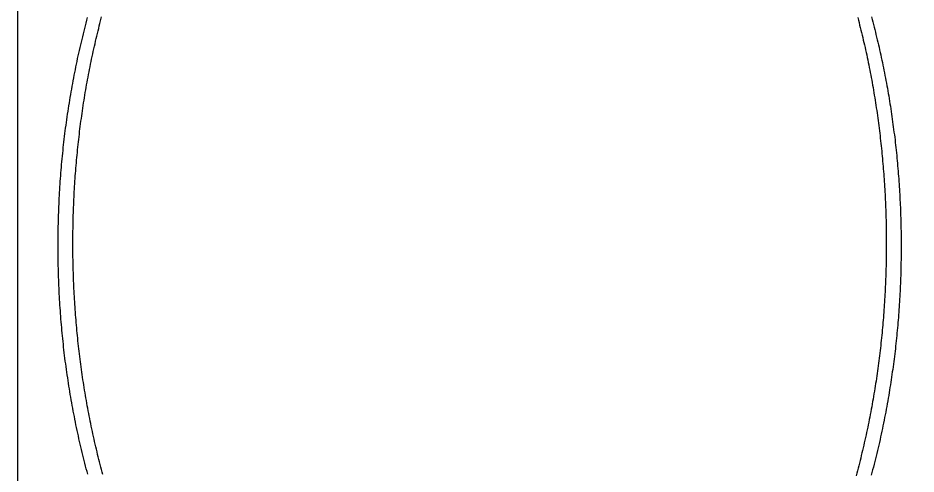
# Model space of a CAD drawing. Header units: millimetres. Extents: x 2213 to 82676, y 1050 to 28650.
# Drawn here: x 32554.17 to 32564.93, y 3500.38 to 3505.84 of the extents above; entities that cross this region are included whole.
import ezdxf

# ---------------------------------------------------------------- set-up
doc = ezdxf.new("R2010")
doc.units = ezdxf.units.MM
doc.header["$LTSCALE"] = 200
doc.linetypes.add('DASHED', pattern=[0.75, 0.5, -0.25])
doc.layers.add('A-FIX', color=5, linetype='Continuous')

# ---------------------------------------------------------------- blocks, each defined once
blk = doc.blocks.new('대변기 정면도')
at = {"linetype": 'Continuous'}
blk.add_line((14913.122, 31284.02), (14913.122, 31326.297), dxfattribs=at)
at = {"linetype": 'DASHED'}
for points in [[(14902.896, 31318.652), (14902.887, 31318.622), (14902.879, 31318.592), (14902.871, 31318.561), (14902.864, 31318.531), (14902.856, 31318.501), (14902.848, 31318.47), (14902.841, 31318.44), (14902.833, 31318.41), (14902.826, 31318.379), (14902.819, 31318.349), (14902.811, 31318.318), (14902.804, 31318.288), (14902.797, 31318.257), (14902.79, 31318.227), (14902.784, 31318.196), (14902.777, 31318.166), (14902.77, 31318.135), (14902.764, 31318.105), (14902.758, 31318.074), (14902.751, 31318.043), (14902.745, 31318.013), (14902.739, 31317.982), (14902.733, 31317.951), (14902.727, 31317.92), (14902.721, 31317.89), (14902.716, 31317.859), (14902.71, 31317.828), (14902.704, 31317.797), (14902.699, 31317.767), (14902.694, 31317.736), (14902.688, 31317.705), (14902.683, 31317.674), (14902.678, 31317.643), (14902.673, 31317.612), (14902.668, 31317.582), (14902.664, 31317.551), (14902.659, 31317.52), (14902.654, 31317.489), (14902.65, 31317.458), (14902.645, 31317.427), (14902.641, 31317.396), (14902.637, 31317.365), (14902.633, 31317.334), (14902.629, 31317.303), (14902.625, 31317.272), (14902.621, 31317.241), (14902.617, 31317.21), (14902.613, 31317.179), (14902.61, 31317.148), (14902.606, 31317.117), (14902.603, 31317.086), (14902.6, 31317.055), (14902.596, 31317.023), (14902.593, 31316.992), (14902.59, 31316.961), (14902.587, 31316.93), (14902.584, 31316.899), (14902.582, 31316.868), (14902.579, 31316.837), (14902.576, 31316.805), (14902.574, 31316.774), (14902.571, 31316.743), (14902.569, 31316.712), (14902.567, 31316.681), (14902.565, 31316.649), (14902.563, 31316.618), (14902.561, 31316.587), (14902.559, 31316.556), (14902.557, 31316.524), (14902.555, 31316.493), (14902.554, 31316.462), (14902.552, 31316.43), (14902.551, 31316.399), (14902.549, 31316.368), (14902.548, 31316.337), (14902.547, 31316.305), (14902.546, 31316.274), (14902.545, 31316.243), (14902.544, 31316.211), (14902.543, 31316.18), (14902.542, 31316.149), (14902.542, 31316.117), (14902.541, 31316.086), (14902.541, 31316.055), (14902.54, 31316.023), (14902.54, 31315.992), (14902.54, 31315.961), (14902.54, 31315.929), (14902.54, 31315.898), (14902.54, 31315.867), (14902.54, 31315.835), (14902.54, 31315.804), (14902.541, 31315.773), (14902.541, 31315.741), (14902.542, 31315.71), (14902.542, 31315.678), (14902.543, 31315.647), (14902.544, 31315.616), (14902.544, 31315.584), (14902.545, 31315.553), (14902.546, 31315.522), (14902.548, 31315.49), (14902.549, 31315.459), (14902.55, 31315.428), (14902.552, 31315.397), (14902.553, 31315.365), (14902.555, 31315.334), (14902.556, 31315.303), (14902.558, 31315.271), (14902.56, 31315.24), (14902.562, 31315.209), (14902.564, 31315.177), (14902.566, 31315.146), (14902.568, 31315.115), (14902.571, 31315.084), (14902.573, 31315.052), (14902.576, 31315.021), (14902.578, 31314.99), (14902.581, 31314.959), (14902.584, 31314.928), (14902.587, 31314.896), (14902.59, 31314.865), (14902.593, 31314.834), (14902.596, 31314.803), (14902.599, 31314.772), (14902.602, 31314.741), (14902.606, 31314.709), (14902.609, 31314.678), (14902.613, 31314.647), (14902.616, 31314.616), (14902.62, 31314.585), (14902.624, 31314.554), (14902.628, 31314.523), (14902.632, 31314.492), (14902.636, 31314.461), (14902.64, 31314.43), (14902.645, 31314.399), (14902.649, 31314.368), (14902.654, 31314.337), (14902.658, 31314.306), (14902.663, 31314.275), (14902.668, 31314.244), (14902.673, 31314.213), (14902.678, 31314.182), (14902.683, 31314.152)], [(14903.06, 31318.643), (14903.052, 31318.614), (14903.044, 31318.584), (14903.037, 31318.554), (14903.029, 31318.524), (14903.022, 31318.495), (14903.014, 31318.465), (14903.007, 31318.435), (14903, 31318.405), (14902.993, 31318.375), (14902.986, 31318.346), (14902.979, 31318.316), (14902.972, 31318.286), (14902.965, 31318.256), (14902.959, 31318.226), (14902.952, 31318.196), (14902.946, 31318.166), (14902.94, 31318.136), (14902.933, 31318.106), (14902.927, 31318.076), (14902.921, 31318.046), (14902.915, 31318.016), (14902.909, 31317.986), (14902.904, 31317.955), (14902.898, 31317.925), (14902.892, 31317.895), (14902.887, 31317.865), (14902.881, 31317.835), (14902.876, 31317.805), (14902.871, 31317.774), (14902.866, 31317.744), (14902.861, 31317.714), (14902.856, 31317.684), (14902.851, 31317.653), (14902.846, 31317.623), (14902.841, 31317.593), (14902.837, 31317.563), (14902.832, 31317.532), (14902.828, 31317.502), (14902.824, 31317.472), (14902.819, 31317.441), (14902.815, 31317.411), (14902.811, 31317.38), (14902.807, 31317.35), (14902.803, 31317.32), (14902.799, 31317.289), (14902.796, 31317.259), (14902.792, 31317.228), (14902.789, 31317.198), (14902.785, 31317.167), (14902.782, 31317.137), (14902.778, 31317.106), (14902.775, 31317.076), (14902.772, 31317.045), (14902.769, 31317.015), (14902.766, 31316.984), (14902.763, 31316.954), (14902.761, 31316.923), (14902.758, 31316.893), (14902.755, 31316.862), (14902.753, 31316.832), (14902.75, 31316.801), (14902.748, 31316.77), (14902.746, 31316.74), (14902.744, 31316.709), (14902.741, 31316.679), (14902.739, 31316.648), (14902.738, 31316.617), (14902.736, 31316.587), (14902.734, 31316.556), (14902.732, 31316.525), (14902.731, 31316.495), (14902.729, 31316.464), (14902.728, 31316.433), (14902.727, 31316.403), (14902.725, 31316.372), (14902.724, 31316.341), (14902.723, 31316.311), (14902.722, 31316.28), (14902.721, 31316.249), (14902.72, 31316.219), (14902.72, 31316.188), (14902.719, 31316.157), (14902.718, 31316.126), (14902.718, 31316.096), (14902.717, 31316.065), (14902.717, 31316.034), (14902.717, 31316.004), (14902.717, 31315.973), (14902.717, 31315.942), (14902.717, 31315.911), (14902.717, 31315.881), (14902.717, 31315.85), (14902.717, 31315.819), (14902.718, 31315.789), (14902.718, 31315.758), (14902.719, 31315.727), (14902.719, 31315.696), (14902.72, 31315.666), (14902.721, 31315.635), (14902.722, 31315.604), (14902.723, 31315.573), (14902.724, 31315.543), (14902.725, 31315.512), (14902.726, 31315.481), (14902.727, 31315.451), (14902.729, 31315.42), (14902.73, 31315.389), (14902.732, 31315.359), (14902.733, 31315.328), (14902.735, 31315.297), (14902.737, 31315.266), (14902.739, 31315.236), (14902.741, 31315.205), (14902.743, 31315.175), (14902.745, 31315.144), (14902.747, 31315.113), (14902.749, 31315.083), (14902.752, 31315.052), (14902.754, 31315.021), (14902.757, 31314.991), (14902.76, 31314.96), (14902.762, 31314.93), (14902.765, 31314.899), (14902.768, 31314.868), (14902.771, 31314.838), (14902.774, 31314.807), (14902.777, 31314.777), (14902.781, 31314.746), (14902.784, 31314.716), (14902.788, 31314.685), (14902.791, 31314.655), (14902.795, 31314.624), (14902.798, 31314.594), (14902.802, 31314.563), (14902.806, 31314.533), (14902.81, 31314.503), (14902.814, 31314.472), (14902.818, 31314.442), (14902.823, 31314.411), (14902.827, 31314.381), (14902.831, 31314.351), (14902.836, 31314.32), (14902.84, 31314.29), (14902.845, 31314.26), (14902.85, 31314.229), (14902.855, 31314.199)], [(14912.123, 31318.636), (14912.119, 31318.651)], [(14902.683, 31314.152), (14902.688, 31314.118), (14902.694, 31314.085), (14902.7, 31314.052), (14902.705, 31314.019), (14902.711, 31313.986), (14902.718, 31313.952), (14902.724, 31313.919), (14902.73, 31313.886), (14902.737, 31313.853), (14902.743, 31313.82), (14902.75, 31313.787), (14902.757, 31313.754), (14902.763, 31313.721), (14902.77, 31313.688), (14902.778, 31313.655), (14902.785, 31313.622), (14902.792, 31313.589), (14902.8, 31313.556), (14902.807, 31313.523), (14902.815, 31313.49), (14902.823, 31313.457), (14902.831, 31313.424), (14902.839, 31313.391), (14902.847, 31313.359), (14902.855, 31313.326), (14902.863, 31313.293), (14902.872, 31313.26), (14902.881, 31313.228), (14902.889, 31313.195), (14902.898, 31313.162)], [(14912.286, 31313.174), (14912.294, 31313.206), (14912.303, 31313.239), (14912.312, 31313.272), (14912.32, 31313.305), (14912.329, 31313.337), (14912.337, 31313.37), (14912.345, 31313.403), (14912.353, 31313.436), (14912.361, 31313.469), (14912.369, 31313.502), (14912.376, 31313.535), (14912.384, 31313.567), (14912.391, 31313.6), (14912.398, 31313.633), (14912.406, 31313.666), (14912.413, 31313.699), (14912.42, 31313.732), (14912.427, 31313.766), (14912.433, 31313.799), (14912.44, 31313.832), (14912.446, 31313.865), (14912.453, 31313.898), (14912.459, 31313.931), (14912.465, 31313.964), (14912.471, 31313.997), (14912.477, 31314.031), (14912.483, 31314.064), (14912.489, 31314.097), (14912.495, 31314.13), (14912.5, 31314.164), (14912.505, 31314.197), (14912.511, 31314.23), (14912.516, 31314.263), (14912.521, 31314.297), (14912.526, 31314.33), (14912.531, 31314.363), (14912.536, 31314.397), (14912.54, 31314.43), (14912.545, 31314.463), (14912.549, 31314.497), (14912.554, 31314.53), (14912.558, 31314.564), (14912.562, 31314.597), (14912.566, 31314.63), (14912.57, 31314.664), (14912.574, 31314.697), (14912.577, 31314.731), (14912.581, 31314.764), (14912.584, 31314.798), (14912.588, 31314.831), (14912.591, 31314.865), (14912.594, 31314.898), (14912.597, 31314.932), (14912.6, 31314.965), (14912.603, 31314.999), (14912.606, 31315.032), (14912.608, 31315.066), (14912.611, 31315.099), (14912.613, 31315.133), (14912.616, 31315.167), (14912.618, 31315.2), (14912.62, 31315.234), (14912.622, 31315.267), (14912.624, 31315.301), (14912.626, 31315.335), (14912.627, 31315.368), (14912.629, 31315.402), (14912.631, 31315.435), (14912.632, 31315.469), (14912.633, 31315.503), (14912.634, 31315.536), (14912.635, 31315.57), (14912.636, 31315.604), (14912.637, 31315.637), (14912.638, 31315.671), (14912.639, 31315.705), (14912.639, 31315.738), (14912.64, 31315.772), (14912.64, 31315.806), (14912.64, 31315.84), (14912.641, 31315.873), (14912.641, 31315.907), (14912.641, 31315.941), (14912.641, 31315.974), (14912.64, 31316.008), (14912.64, 31316.042), (14912.639, 31316.075), (14912.639, 31316.109), (14912.638, 31316.143), (14912.637, 31316.177), (14912.637, 31316.21), (14912.636, 31316.244), (14912.635, 31316.278), (14912.633, 31316.312), (14912.632, 31316.345), (14912.631, 31316.379), (14912.629, 31316.413), (14912.628, 31316.446), (14912.626, 31316.48), (14912.624, 31316.514), (14912.622, 31316.548), (14912.62, 31316.581), (14912.618, 31316.615), (14912.616, 31316.649), (14912.614, 31316.682), (14912.611, 31316.716), (14912.609, 31316.75), (14912.606, 31316.783), (14912.603, 31316.817), (14912.601, 31316.851), (14912.598, 31316.884), (14912.595, 31316.918), (14912.591, 31316.952), (14912.588, 31316.985), (14912.585, 31317.019), (14912.581, 31317.052), (14912.578, 31317.086), (14912.574, 31317.12), (14912.57, 31317.153), (14912.567, 31317.187), (14912.563, 31317.22), (14912.558, 31317.254), (14912.554, 31317.287), (14912.55, 31317.321), (14912.545, 31317.354), (14912.541, 31317.388), (14912.536, 31317.421), (14912.532, 31317.455), (14912.527, 31317.488), (14912.522, 31317.521), (14912.517, 31317.555), (14912.511, 31317.588), (14912.506, 31317.622), (14912.501, 31317.655), (14912.495, 31317.688), (14912.49, 31317.721), (14912.484, 31317.755), (14912.478, 31317.788), (14912.472, 31317.821), (14912.466, 31317.854), (14912.46, 31317.888), (14912.454, 31317.921), (14912.447, 31317.954), (14912.441, 31317.987), (14912.434, 31318.02), (14912.427, 31318.053), (14912.421, 31318.086), (14912.414, 31318.119), (14912.407, 31318.152), (14912.399, 31318.185), (14912.392, 31318.218), (14912.385, 31318.251), (14912.377, 31318.284), (14912.37, 31318.317), (14912.362, 31318.349), (14912.354, 31318.382), (14912.346, 31318.415), (14912.338, 31318.448), (14912.33, 31318.48), (14912.322, 31318.513), (14912.313, 31318.546), (14912.305, 31318.578), (14912.296, 31318.611), (14912.287, 31318.643)], [(14902.855, 31314.199), (14902.86, 31314.168), (14902.865, 31314.137), (14902.87, 31314.106), (14902.875, 31314.075), (14902.881, 31314.044), (14902.886, 31314.014), (14902.892, 31313.983), (14902.898, 31313.952), (14902.903, 31313.921), (14902.909, 31313.89), (14902.915, 31313.859), (14902.921, 31313.828), (14902.928, 31313.797), (14902.934, 31313.767), (14902.94, 31313.736), (14902.947, 31313.705), (14902.953, 31313.674), (14902.96, 31313.644), (14902.967, 31313.613), (14902.974, 31313.582), (14902.981, 31313.551), (14902.988, 31313.521), (14902.995, 31313.49), (14903.002, 31313.459), (14903.009, 31313.429), (14903.017, 31313.398), (14903.024, 31313.368), (14903.032, 31313.337), (14903.04, 31313.307), (14903.048, 31313.276), (14903.056, 31313.246), (14903.064, 31313.215), (14903.072, 31313.185), (14903.08, 31313.155)], [(14912.104, 31313.169), (14912.112, 31313.199), (14912.12, 31313.23), (14912.128, 31313.26), (14912.136, 31313.29), (14912.144, 31313.321), (14912.152, 31313.351), (14912.159, 31313.382), (14912.167, 31313.412), (14912.174, 31313.443), (14912.182, 31313.473), (14912.189, 31313.504), (14912.196, 31313.534), (14912.203, 31313.565), (14912.21, 31313.595), (14912.217, 31313.626), (14912.224, 31313.657), (14912.23, 31313.687), (14912.237, 31313.718), (14912.243, 31313.749), (14912.249, 31313.78), (14912.256, 31313.81), (14912.262, 31313.841), (14912.268, 31313.872), (14912.274, 31313.903), (14912.28, 31313.934), (14912.285, 31313.964), (14912.291, 31313.995), (14912.297, 31314.026), (14912.302, 31314.057), (14912.308, 31314.088), (14912.313, 31314.119), (14912.318, 31314.15), (14912.323, 31314.181), (14912.328, 31314.212), (14912.333, 31314.243), (14912.338, 31314.274), (14912.343, 31314.305), (14912.347, 31314.336), (14912.352, 31314.367), (14912.356, 31314.398), (14912.361, 31314.429), (14912.365, 31314.46), (14912.369, 31314.491), (14912.373, 31314.522), (14912.377, 31314.554), (14912.381, 31314.585), (14912.385, 31314.616), (14912.389, 31314.647), (14912.392, 31314.678), (14912.396, 31314.709), (14912.399, 31314.741), (14912.403, 31314.772), (14912.406, 31314.803), (14912.409, 31314.834), (14912.412, 31314.865), (14912.415, 31314.897), (14912.418, 31314.928), (14912.421, 31314.959), (14912.423, 31314.99), (14912.426, 31315.022), (14912.429, 31315.053), (14912.431, 31315.084), (14912.433, 31315.115), (14912.436, 31315.147), (14912.438, 31315.178), (14912.44, 31315.209), (14912.442, 31315.241), (14912.444, 31315.272), (14912.446, 31315.303), (14912.447, 31315.335), (14912.449, 31315.366), (14912.451, 31315.397), (14912.452, 31315.429), (14912.454, 31315.46), (14912.455, 31315.491), (14912.456, 31315.523), (14912.457, 31315.554), (14912.458, 31315.585), (14912.459, 31315.617), (14912.46, 31315.648), (14912.461, 31315.679), (14912.461, 31315.711), (14912.462, 31315.742), (14912.463, 31315.773), (14912.463, 31315.805), (14912.463, 31315.836), (14912.464, 31315.868), (14912.464, 31315.899), (14912.464, 31315.93), (14912.464, 31315.962), (14912.464, 31315.993), (14912.463, 31316.024), (14912.463, 31316.056), (14912.463, 31316.087), (14912.462, 31316.119), (14912.462, 31316.15), (14912.461, 31316.181), (14912.46, 31316.213), (14912.46, 31316.244), (14912.459, 31316.276), (14912.458, 31316.307), (14912.457, 31316.338), (14912.455, 31316.37), (14912.454, 31316.401), (14912.453, 31316.433), (14912.451, 31316.464), (14912.45, 31316.496), (14912.448, 31316.527), (14912.447, 31316.558), (14912.445, 31316.59), (14912.443, 31316.621), (14912.441, 31316.652), (14912.439, 31316.684), (14912.437, 31316.715), (14912.435, 31316.747), (14912.432, 31316.778), (14912.43, 31316.809), (14912.427, 31316.841), (14912.425, 31316.872), (14912.422, 31316.903), (14912.419, 31316.935), (14912.416, 31316.966), (14912.413, 31316.997), (14912.41, 31317.029), (14912.407, 31317.06), (14912.404, 31317.091), (14912.401, 31317.123), (14912.397, 31317.154), (14912.394, 31317.185), (14912.39, 31317.216), (14912.386, 31317.248), (14912.383, 31317.279), (14912.379, 31317.31), (14912.375, 31317.341), (14912.371, 31317.372), (14912.367, 31317.404), (14912.362, 31317.435), (14912.358, 31317.466), (14912.354, 31317.497), (14912.349, 31317.528), (14912.345, 31317.559), (14912.34, 31317.59), (14912.335, 31317.622), (14912.33, 31317.653), (14912.325, 31317.684), (14912.32, 31317.715), (14912.315, 31317.746), (14912.31, 31317.777), (14912.304, 31317.808), (14912.299, 31317.839), (14912.293, 31317.87), (14912.288, 31317.9), (14912.282, 31317.931), (14912.276, 31317.962), (14912.27, 31317.993), (14912.264, 31318.024), (14912.258, 31318.055), (14912.252, 31318.086), (14912.245, 31318.116), (14912.239, 31318.147), (14912.232, 31318.178), (14912.226, 31318.209), (14912.219, 31318.239), (14912.212, 31318.27), (14912.205, 31318.3), (14912.198, 31318.331), (14912.191, 31318.362), (14912.184, 31318.392), (14912.177, 31318.423), (14912.169, 31318.453), (14912.162, 31318.484), (14912.154, 31318.514), (14912.147, 31318.545), (14912.139, 31318.575), (14912.131, 31318.605), (14912.123, 31318.636)]]:
    blk.add_lwpolyline(points, dxfattribs=at)
blk.add_open_spline([(14952.177, 31384.131), (14950.715, 31415.548), (14940.865, 31432.049), (14923.137, 31446.662), (14901.789, 31451.142), (14860.933, 31451.938), (14828.198, 31437.302), (14792.659, 31387.492), (14752.16, 31289.083), (14728.685, 31212.884), (14720.078, 31177.64), (14736.615, 31134.759), (14736.61, 31117.386), (14818.227, 31027.098), (14900.762, 31025.9), (14924.525, 31026.795), (14943.891, 31048.388), (14949.698, 31067.942), (14949.638, 31243.545), (14953.639, 31352.714), (14952.177, 31384.131)], degree=3)

msp = doc.modelspace()

# ---------------------------------------------------------------- block references
at = {"layer": 'A-FIX', "xscale": -1}
msp.add_blockref('대변기 정면도', (47467.29, -27812.796), dxfattribs=at)

doc.saveas('drawing.dxf')
